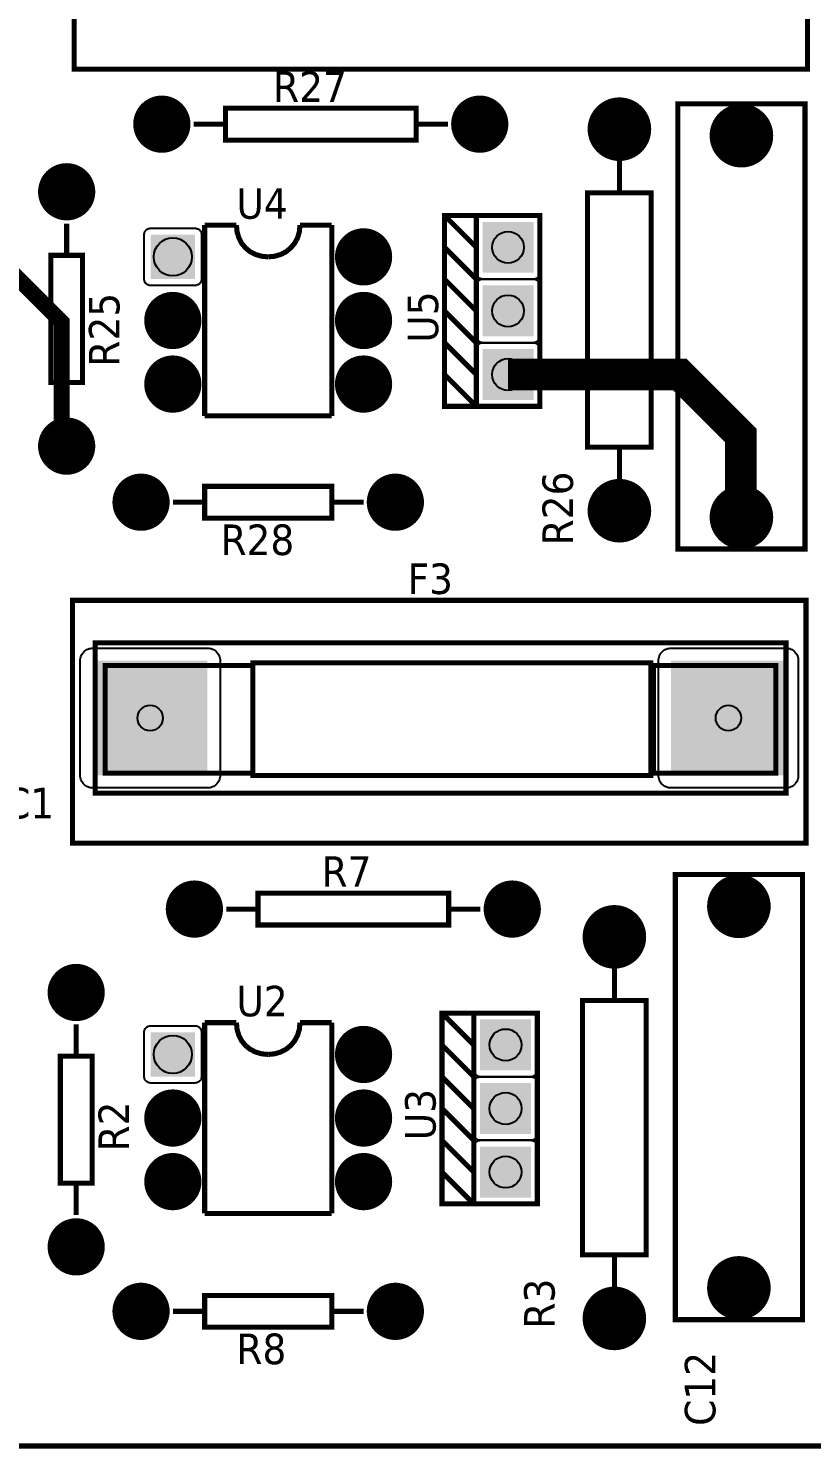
# Model space of a CAD drawing. Header units: millimetres. Extents: x 123.5 to 144.3, y 105.4 to 121.6.
# Drawn here: x 130.439 to 132.656, y 107.894 to 111.914 of the extents above; entities that cross this region are included whole.
import ezdxf

# ---------------------------------------------------------------- set-up
doc = ezdxf.new("R2010")
doc.units = ezdxf.units.MM
doc.layers.add('DESC', color=250, linetype='Continuous')
doc.styles.get("Standard").update_dxf_attribs({"font": 'tahoma.ttf'})

# ---------------------------------------------------------------- blocks, each defined once
blk = doc.blocks.new('EPAD')
at = {"const_width": 0.5}
blk.add_lwpolyline([(-0.25, 0, 1), (0.25, 0, 1)], format="xyb", close=True, dxfattribs=at)
blk = doc.blocks.new('RPAD')
blk.add_trace([(-0.5, -0.5), (-0.5, 0.5), (0.5, -0.5), (0.5, 0.5)])
blk = doc.blocks.new('Electronica')
for points, const_width in [([(127.3911, 110.3732), (132.7303, 110.3732), (132.7303, 114.4905), (127.3911, 114.4905), (127.3911, 110.3732)], 0.008), ([(127.3911, 110.3732), (132.7303, 110.3732), (132.7303, 114.4905), (127.3911, 114.4905), (127.3911, 110.3732)], 0.008), ([(127.3911, 110.3732), (132.7303, 110.3732), (132.7303, 114.4905), (127.3911, 114.4905), (127.3911, 110.3732)], 0.008), ([(131.1155, 112.5385), (132.269, 112.5385), (132.269, 112.9204), (131.1155, 112.9204), (131.1155, 112.5385)], 0.008), ([(131.1155, 112.5385), (132.269, 112.5385), (132.269, 112.9204), (131.1155, 112.9204), (131.1155, 112.5385)], 0.008), ([(131.1155, 112.5385), (132.269, 112.5385), (132.269, 112.9204), (131.1155, 112.9204), (131.1155, 112.5385)], 0.008), ([(131.3534, 112.4269), (131.6534, 112.4269), (131.6534, 112.4769), (131.3534, 112.4769), (131.3534, 112.4269)], 0.008), ([(131.3534, 112.4269), (131.6534, 112.4269), (131.6534, 112.4769), (131.3534, 112.4769), (131.3534, 112.4269)], 0.008), ([(131.3534, 112.4269), (131.6534, 112.4269), (131.6534, 112.4769), (131.3534, 112.4769), (131.3534, 112.4269)], 0.008), ([(132.065, 111.7838), (132.265, 111.7838), (132.265, 112.4838), (132.065, 112.4838), (132.065, 111.7838)], 0.008), ([(132.065, 111.7838), (132.265, 111.7838), (132.265, 112.4838), (132.065, 112.4838), (132.065, 111.7838)], 0.008), ([(132.065, 111.7838), (132.265, 111.7838), (132.265, 112.4838), (132.065, 112.4838), (132.065, 111.7838)], 0.008), ([(131.3034, 112.4519), (131.3534, 112.4519)], 0.008), ([(131.3034, 112.4519), (131.3534, 112.4519)], 0.008), ([(131.3034, 112.4519), (131.3534, 112.4519)], 0.008), ([(131.6534, 112.4519), (131.7034, 112.4519)], 0.008), ([(131.6534, 112.4519), (131.7034, 112.4519)], 0.008), ([(131.6534, 112.4519), (131.7034, 112.4519)], 0.008), ([(131.9731, 112.394), (131.9731, 112.344)], 0.008), ([(131.9731, 112.394), (131.9731, 112.344)], 0.008), ([(131.9731, 112.394), (131.9731, 112.344)], 0.008), ([(131.9231, 111.944), (132.0231, 111.944), (132.0231, 112.344), (131.9231, 112.344), (131.9231, 111.944)], 0.008), ([(131.9231, 111.944), (132.0231, 111.944), (132.0231, 112.344), (131.9231, 112.344), (131.9231, 111.944)], 0.008), ([(131.9231, 111.944), (132.0231, 111.944), (132.0231, 112.344), (131.9231, 112.344), (131.9231, 111.944)], 0.008), ([(130.797, 112.2917), (130.945, 112.2917), (131.0958, 112.1409), (131.0958, 111.9535), (131.1037, 111.9456)], 0.025), ([(131.1037, 112.2956), (131.1037, 112.2456)], 0.008), ([(131.1037, 112.2956), (131.1037, 112.2456)], 0.008), ([(131.1037, 112.2956), (131.1037, 112.2456)], 0.008), ([(131.3207, 112.2932), (131.3707, 112.2932)], 0.008), ([(131.3207, 112.2932), (131.3207, 111.9932)], 0.008), ([(131.3207, 112.2932), (131.3707, 112.2932)], 0.008), ([(131.3207, 112.2932), (131.3207, 111.9932)], 0.008), ([(131.3207, 112.2932), (131.3707, 112.2932)], 0.008), ([(131.3207, 112.2932), (131.3207, 111.9932)], 0.008), ([(131.4207, 112.2432), (131.4103, 112.2442), (131.4007, 112.247), (131.3922, 112.2514), (131.3849, 112.2574), (131.3789, 112.2647), (131.3745, 112.2732), (131.3717, 112.2828), (131.3707, 112.2932)], 0.008), ([(131.4207, 112.2432), (131.4103, 112.2442), (131.4007, 112.247), (131.3922, 112.2514), (131.3849, 112.2574), (131.3789, 112.2647), (131.3745, 112.2732), (131.3717, 112.2828), (131.3707, 112.2932)], 0.008), ([(131.4207, 112.2432), (131.4103, 112.2442), (131.4007, 112.247), (131.3922, 112.2514), (131.3849, 112.2574), (131.3789, 112.2647), (131.3745, 112.2732), (131.3717, 112.2828), (131.3707, 112.2932)], 0.008), ([(131.4207, 112.2432), (131.4309, 112.2442), (131.4404, 112.247), (131.4489, 112.2514), (131.4562, 112.2574), (131.4623, 112.2647), (131.4669, 112.2732), (131.4697, 112.2828), (131.4707, 112.2932)], 0.008), ([(131.4207, 112.2432), (131.4309, 112.2442), (131.4404, 112.247), (131.4489, 112.2514), (131.4562, 112.2574), (131.4623, 112.2647), (131.4669, 112.2732), (131.4697, 112.2828), (131.4707, 112.2932)], 0.008), ([(131.4207, 112.2432), (131.4309, 112.2442), (131.4404, 112.247), (131.4489, 112.2514), (131.4562, 112.2574), (131.4623, 112.2647), (131.4669, 112.2732), (131.4697, 112.2828), (131.4707, 112.2932)], 0.008), ([(131.4707, 112.2932), (131.5207, 112.2932)], 0.008), ([(131.4707, 112.2932), (131.5207, 112.2932)], 0.008), ([(131.4707, 112.2932), (131.5207, 112.2932)], 0.008), ([(131.5207, 112.2932), (131.5207, 111.9932)], 0.008), ([(131.5207, 112.2932), (131.5207, 111.9932)], 0.008), ([(131.5207, 112.2932), (131.5207, 111.9932)], 0.008), ([(131.748, 112.0082), (131.848, 112.0082), (131.848, 112.3082), (131.748, 112.3082), (131.748, 112.0082), (131.698, 112.0082), (131.698, 112.3082), (131.748, 112.3082)], 0.008), ([(131.748, 112.2582), (131.698, 112.3082)], 0.008), ([(131.748, 112.0082), (131.848, 112.0082), (131.848, 112.3082), (131.748, 112.3082), (131.748, 112.0082), (131.698, 112.0082), (131.698, 112.3082), (131.748, 112.3082)], 0.008), ([(131.748, 112.2582), (131.698, 112.3082)], 0.008), ([(131.748, 112.0082), (131.848, 112.0082), (131.848, 112.3082), (131.748, 112.3082), (131.748, 112.0082), (131.698, 112.0082), (131.698, 112.3082), (131.748, 112.3082)], 0.008), ([(131.748, 112.2582), (131.698, 112.3082)], 0.008), ([(131.0787, 112.0456), (131.1287, 112.0456), (131.1287, 112.2456), (131.0787, 112.2456), (131.0787, 112.0456)], 0.008), ([(131.0787, 112.0456), (131.1287, 112.0456), (131.1287, 112.2456), (131.0787, 112.2456), (131.0787, 112.0456)], 0.008), ([(131.0787, 112.0456), (131.1287, 112.0456), (131.1287, 112.2456), (131.0787, 112.2456), (131.0787, 112.0456)], 0.008), ([(131.748, 112.2082), (131.698, 112.2582)], 0.008), ([(131.748, 112.2082), (131.698, 112.2582)], 0.008), ([(131.748, 112.2082), (131.698, 112.2582)], 0.008), ([(131.748, 112.1582), (131.698, 112.2082)], 0.008), ([(131.748, 112.1582), (131.698, 112.2082)], 0.008), ([(131.748, 112.1582), (131.698, 112.2082)], 0.008), ([(131.748, 112.1082), (131.698, 112.1582)], 0.008), ([(131.748, 112.1082), (131.698, 112.1582)], 0.008), ([(131.748, 112.1082), (131.698, 112.1582)], 0.008), ([(131.748, 112.0582), (131.698, 112.1082)], 0.008), ([(131.748, 112.0582), (131.698, 112.1082)], 0.008), ([(131.748, 112.0582), (131.698, 112.1082)], 0.008), ([(131.798, 112.0582), (132.0681, 112.0582), (132.1641, 111.9622), (132.1641, 111.8346), (132.165, 111.8338)], 0.05), ([(131.1037, 112.0456), (131.1037, 111.9956)], 0.008), ([(131.1037, 112.0456), (131.1037, 111.9956)], 0.008), ([(131.1037, 112.0456), (131.1037, 111.9956)], 0.008), ([(131.748, 112.0082), (131.698, 112.0582)], 0.008), ([(131.748, 112.0082), (131.698, 112.0582)], 0.008), ([(131.748, 112.0082), (131.698, 112.0582)], 0.008), ([(131.3207, 111.9932), (131.5207, 111.9932)], 0.008), ([(131.3207, 111.9932), (131.5207, 111.9932)], 0.008), ([(131.3207, 111.9932), (131.5207, 111.9932)], 0.008), ([(131.9731, 111.944), (131.9731, 111.894)], 0.008), ([(131.9731, 111.944), (131.9731, 111.894)], 0.008), ([(131.9731, 111.944), (131.9731, 111.894)], 0.008), ([(131.3207, 111.8324), (131.5207, 111.8324), (131.5207, 111.8824), (131.3207, 111.8824), (131.3207, 111.8324)], 0.008), ([(131.3207, 111.8324), (131.5207, 111.8324), (131.5207, 111.8824), (131.3207, 111.8824), (131.3207, 111.8324)], 0.008), ([(131.3207, 111.8324), (131.5207, 111.8324), (131.5207, 111.8824), (131.3207, 111.8824), (131.3207, 111.8324)], 0.008), ([(131.3207, 111.8574), (131.2707, 111.8574)], 0.008), ([(131.3207, 111.8574), (131.2707, 111.8574)], 0.008), ([(131.3207, 111.8574), (131.2707, 111.8574)], 0.008), ([(131.5707, 111.8574), (131.5207, 111.8574)], 0.008), ([(131.5707, 111.8574), (131.5207, 111.8574)], 0.008), ([(131.5707, 111.8574), (131.5207, 111.8574)], 0.008), ([(131.113, 111.3212), (132.2666, 111.3212), (132.2666, 111.7031), (131.113, 111.7031), (131.113, 111.3212)], 0.008), ([(131.113, 111.3212), (132.2666, 111.3212), (132.2666, 111.7031), (131.113, 111.7031), (131.113, 111.3212)], 0.008), ([(131.113, 111.3212), (132.2666, 111.3212), (132.2666, 111.7031), (131.113, 111.7031), (131.113, 111.3212)], 0.008), ([(131.1485, 111.3999), (132.2351, 111.3999), (132.2351, 111.6361), (131.1485, 111.6361), (131.1485, 111.3999)], 0.008), ([(131.1485, 111.3999), (132.2351, 111.3999), (132.2351, 111.6361), (131.1485, 111.6361), (131.1485, 111.3999)], 0.008), ([(131.1485, 111.3999), (132.2351, 111.3999), (132.2351, 111.6361), (131.1485, 111.6361), (131.1485, 111.3999)], 0.008), ([(131.1642, 111.4314), (131.3965, 111.4314), (131.3965, 111.6007), (131.1642, 111.6007), (131.1642, 111.4314)], 0.008), ([(131.1642, 111.4314), (131.3965, 111.4314), (131.3965, 111.6007), (131.1642, 111.6007), (131.1642, 111.4314)], 0.008), ([(131.1642, 111.4314), (131.3965, 111.4314), (131.3965, 111.6007), (131.1642, 111.6007), (131.1642, 111.4314)], 0.008), ([(131.3965, 111.4275), (132.0225, 111.4275), (132.0225, 111.6047), (131.3965, 111.6047), (131.3965, 111.4275)], 0.008), ([(131.3965, 111.4275), (132.0225, 111.4275), (132.0225, 111.6047), (131.3965, 111.6047), (131.3965, 111.4275)], 0.008), ([(131.3965, 111.4275), (132.0225, 111.4275), (132.0225, 111.6047), (131.3965, 111.6047), (131.3965, 111.4275)], 0.008), ([(132.0264, 111.4314), (132.2193, 111.4314), (132.2193, 111.6007), (132.0264, 111.6007), (132.0264, 111.4314)], 0.008), ([(132.0264, 111.4314), (132.2193, 111.4314), (132.2193, 111.6007), (132.0264, 111.6007), (132.0264, 111.4314)], 0.008), ([(132.0264, 111.4314), (132.2193, 111.4314), (132.2193, 111.6007), (132.0264, 111.6007), (132.0264, 111.4314)], 0.008), ([(132.061, 110.5719), (132.261, 110.5719), (132.261, 111.2719), (132.061, 111.2719), (132.061, 110.5719)], 0.008), ([(132.061, 110.5719), (132.261, 110.5719), (132.261, 111.2719), (132.061, 111.2719), (132.061, 110.5719)], 0.008), ([(132.061, 110.5719), (132.261, 110.5719), (132.261, 111.2719), (132.061, 111.2719), (132.061, 110.5719)], 0.008), ([(131.4046, 111.1926), (131.7046, 111.1926), (131.7046, 111.2426), (131.4046, 111.2426), (131.4046, 111.1926)], 0.008), ([(131.4046, 111.1926), (131.7046, 111.1926), (131.7046, 111.2426), (131.4046, 111.2426), (131.4046, 111.1926)], 0.008), ([(131.4046, 111.1926), (131.7046, 111.1926), (131.7046, 111.2426), (131.4046, 111.2426), (131.4046, 111.1926)], 0.008), ([(131.3546, 111.2176), (131.4046, 111.2176)], 0.008), ([(131.3546, 111.2176), (131.4046, 111.2176)], 0.008), ([(131.3546, 111.2176), (131.4046, 111.2176)], 0.008), ([(131.7046, 111.2176), (131.7546, 111.2176)], 0.008), ([(131.7046, 111.2176), (131.7546, 111.2176)], 0.008), ([(131.7046, 111.2176), (131.7546, 111.2176)], 0.008), ([(131.9652, 111.1239), (131.9652, 111.0739)], 0.008), ([(131.9652, 111.1239), (131.9652, 111.0739)], 0.008), ([(131.9652, 111.1239), (131.9652, 111.0739)], 0.008), ([(131.9152, 110.6739), (132.0152, 110.6739), (132.0152, 111.0739), (131.9152, 111.0739), (131.9152, 110.6739)], 0.008), ([(131.9152, 110.6739), (132.0152, 110.6739), (132.0152, 111.0739), (131.9152, 111.0739), (131.9152, 110.6739)], 0.008), ([(131.9152, 110.6739), (132.0152, 110.6739), (132.0152, 111.0739), (131.9152, 111.0739), (131.9152, 110.6739)], 0.008), ([(131.3207, 111.039), (131.3707, 111.039)], 0.008), ([(131.3207, 111.039), (131.3207, 110.739)], 0.008), ([(131.3207, 111.039), (131.3707, 111.039)], 0.008), ([(131.3207, 111.039), (131.3207, 110.739)], 0.008), ([(131.3207, 111.039), (131.3707, 111.039)], 0.008), ([(131.3207, 111.039), (131.3207, 110.739)], 0.008), ([(131.4207, 110.989), (131.4103, 110.99), (131.4007, 110.9928), (131.3922, 110.9972), (131.3849, 111.0032), (131.3789, 111.0105), (131.3745, 111.019), (131.3717, 111.0286), (131.3707, 111.039)], 0.008), ([(131.4207, 110.989), (131.4103, 110.99), (131.4007, 110.9928), (131.3922, 110.9972), (131.3849, 111.0032), (131.3789, 111.0105), (131.3745, 111.019), (131.3717, 111.0286), (131.3707, 111.039)], 0.008), ([(131.4207, 110.989), (131.4103, 110.99), (131.4007, 110.9928), (131.3922, 110.9972), (131.3849, 111.0032), (131.3789, 111.0105), (131.3745, 111.019), (131.3717, 111.0286), (131.3707, 111.039)], 0.008), ([(131.4207, 110.989), (131.4309, 110.99), (131.4404, 110.9928), (131.4489, 110.9972), (131.4562, 111.0032), (131.4623, 111.0105), (131.4669, 111.019), (131.4697, 111.0286), (131.4707, 111.039)], 0.008), ([(131.4207, 110.989), (131.4309, 110.99), (131.4404, 110.9928), (131.4489, 110.9972), (131.4562, 111.0032), (131.4623, 111.0105), (131.4669, 111.019), (131.4697, 111.0286), (131.4707, 111.039)], 0.008), ([(131.4207, 110.989), (131.4309, 110.99), (131.4404, 110.9928), (131.4489, 110.9972), (131.4562, 111.0032), (131.4623, 111.0105), (131.4669, 111.019), (131.4697, 111.0286), (131.4707, 111.039)], 0.008), ([(131.4707, 111.039), (131.5207, 111.039)], 0.008), ([(131.4707, 111.039), (131.5207, 111.039)], 0.008), ([(131.4707, 111.039), (131.5207, 111.039)], 0.008), ([(131.5207, 111.039), (131.5207, 110.739)], 0.008), ([(131.5207, 111.039), (131.5207, 110.739)], 0.008), ([(131.5207, 111.039), (131.5207, 110.739)], 0.008), ([(131.744, 110.754), (131.844, 110.754), (131.844, 111.054), (131.744, 111.054), (131.744, 110.754), (131.694, 110.754), (131.694, 111.054), (131.744, 111.054)], 0.008), ([(131.744, 111.004), (131.694, 111.054)], 0.008), ([(131.744, 110.754), (131.844, 110.754), (131.844, 111.054), (131.744, 111.054), (131.744, 110.754), (131.694, 110.754), (131.694, 111.054), (131.744, 111.054)], 0.008), ([(131.744, 111.004), (131.694, 111.054)], 0.008), ([(131.744, 110.754), (131.844, 110.754), (131.844, 111.054), (131.744, 111.054), (131.744, 110.754), (131.694, 110.754), (131.694, 111.054), (131.744, 111.054)], 0.008), ([(131.744, 111.004), (131.694, 111.054)], 0.008), ([(131.1187, 111.0364), (131.1187, 110.9864)], 0.008), ([(131.1187, 111.0364), (131.1187, 110.9864)], 0.008), ([(131.1187, 111.0364), (131.1187, 110.9864)], 0.008), ([(131.744, 110.954), (131.694, 111.004)], 0.008), ([(131.744, 110.954), (131.694, 111.004)], 0.008), ([(131.744, 110.954), (131.694, 111.004)], 0.008), ([(131.0937, 110.7864), (131.1437, 110.7864), (131.1437, 110.9864), (131.0937, 110.9864), (131.0937, 110.7864)], 0.008), ([(131.0937, 110.7864), (131.1437, 110.7864), (131.1437, 110.9864), (131.0937, 110.9864), (131.0937, 110.7864)], 0.008), ([(131.0937, 110.7864), (131.1437, 110.7864), (131.1437, 110.9864), (131.0937, 110.9864), (131.0937, 110.7864)], 0.008), ([(131.744, 110.904), (131.694, 110.954)], 0.008), ([(131.744, 110.904), (131.694, 110.954)], 0.008), ([(131.744, 110.904), (131.694, 110.954)], 0.008), ([(131.744, 110.854), (131.694, 110.904)], 0.008), ([(131.744, 110.854), (131.694, 110.904)], 0.008), ([(131.744, 110.854), (131.694, 110.904)], 0.008), ([(131.744, 110.804), (131.694, 110.854)], 0.008), ([(131.744, 110.804), (131.694, 110.854)], 0.008), ([(131.744, 110.804), (131.694, 110.854)], 0.008), ([(131.744, 110.754), (131.694, 110.804)], 0.008), ([(131.744, 110.754), (131.694, 110.804)], 0.008), ([(131.744, 110.754), (131.694, 110.804)], 0.008), ([(131.1187, 110.7864), (131.1187, 110.7364)], 0.008), ([(131.1187, 110.7864), (131.1187, 110.7364)], 0.008), ([(131.1187, 110.7864), (131.1187, 110.7364)], 0.008), ([(131.3207, 110.739), (131.5207, 110.739)], 0.008), ([(131.3207, 110.739), (131.5207, 110.739)], 0.008), ([(131.3207, 110.739), (131.5207, 110.739)], 0.008), ([(131.9652, 110.6739), (131.9652, 110.6239)], 0.008), ([(131.9652, 110.6739), (131.9652, 110.6239)], 0.008), ([(131.9652, 110.6739), (131.9652, 110.6239)], 0.008), ([(131.3207, 110.56), (131.5207, 110.56), (131.5207, 110.61), (131.3207, 110.61), (131.3207, 110.56)], 0.008), ([(131.3207, 110.56), (131.5207, 110.56), (131.5207, 110.61), (131.3207, 110.61), (131.3207, 110.56)], 0.008), ([(131.3207, 110.56), (131.5207, 110.56), (131.5207, 110.61), (131.3207, 110.61), (131.3207, 110.56)], 0.008), ([(131.3207, 110.585), (131.2707, 110.585)], 0.008), ([(131.3207, 110.585), (131.2707, 110.585)], 0.008), ([(131.3207, 110.585), (131.2707, 110.585)], 0.008), ([(131.5707, 110.585), (131.5207, 110.585)], 0.008), ([(131.5707, 110.585), (131.5207, 110.585)], 0.008), ([(131.5707, 110.585), (131.5207, 110.585)], 0.008)]:
    blk.add_lwpolyline(points, dxfattribs=dict(const_width=const_width))
for points in [[(131.748, 112.2182), (131.748, 112.2982), (131.748, 112.2992), (131.7482, 112.3002), (131.7484, 112.3012), (131.7487, 112.3021), (131.7492, 112.303), (131.7497, 112.3038), (131.7502, 112.3046), (131.7509, 112.3053), (131.7516, 112.306), (131.7523, 112.3065), (131.7532, 112.307), (131.754, 112.3074), (131.755, 112.3078), (131.7559, 112.308), (131.7569, 112.3082), (131.758, 112.3082), (131.838, 112.3082), (131.839, 112.3082), (131.84, 112.308), (131.841, 112.3078), (131.8419, 112.3074), (131.8428, 112.307), (131.8436, 112.3065), (131.8444, 112.306), (131.8451, 112.3053), (131.8457, 112.3046), (131.8463, 112.3038), (131.8468, 112.303), (131.8472, 112.3021), (131.8475, 112.3012), (131.8478, 112.3002), (131.8479, 112.2992), (131.848, 112.2982), (131.848, 112.2182), (131.8479, 112.2172), (131.8478, 112.2162), (131.8475, 112.2152), (131.8472, 112.2143), (131.8468, 112.2134), (131.8463, 112.2126), (131.8457, 112.2118), (131.8451, 112.2111), (131.8444, 112.2105), (131.8436, 112.2099), (131.8428, 112.2094), (131.8419, 112.209), (131.841, 112.2086), (131.84, 112.2084), (131.839, 112.2083), (131.838, 112.2082), (131.758, 112.2082), (131.7569, 112.2083), (131.7559, 112.2084), (131.755, 112.2086), (131.754, 112.209), (131.7532, 112.2094), (131.7523, 112.2099), (131.7516, 112.2105), (131.7509, 112.2111), (131.7502, 112.2118), (131.7497, 112.2126), (131.7492, 112.2134), (131.7487, 112.2143), (131.7484, 112.2152), (131.7482, 112.2162), (131.748, 112.2172), (131.748, 112.2182)], [(131.3157, 112.2782), (131.3157, 112.2082), (131.3157, 112.2072), (131.3155, 112.2062), (131.3153, 112.2052), (131.315, 112.2043), (131.3145, 112.2034), (131.314, 112.2026), (131.3135, 112.2018), (131.3128, 112.2011), (131.3121, 112.2005), (131.3114, 112.1999), (131.3105, 112.1994), (131.3097, 112.199), (131.3087, 112.1987), (131.3078, 112.1984), (131.3068, 112.1983), (131.3057, 112.1982), (131.2357, 112.1982), (131.2347, 112.1983), (131.2337, 112.1984), (131.2327, 112.1987), (131.2318, 112.199), (131.2309, 112.1994), (131.2301, 112.1999), (131.2293, 112.2005), (131.2286, 112.2011), (131.228, 112.2018), (131.2274, 112.2026), (131.2269, 112.2034), (131.2265, 112.2043), (131.2262, 112.2052), (131.2259, 112.2062), (131.2258, 112.2072), (131.2257, 112.2082), (131.2257, 112.2782), (131.2258, 112.2793), (131.2259, 112.2803), (131.2262, 112.2813), (131.2265, 112.2822), (131.2269, 112.2831), (131.2274, 112.2839), (131.228, 112.2846), (131.2286, 112.2854), (131.2293, 112.286), (131.2301, 112.2866), (131.2309, 112.2871), (131.2318, 112.2875), (131.2327, 112.2878), (131.2337, 112.288), (131.2347, 112.2882), (131.2357, 112.2882), (131.3057, 112.2882), (131.3068, 112.2882), (131.3078, 112.288), (131.3087, 112.2878), (131.3097, 112.2875), (131.3105, 112.2871), (131.3114, 112.2866), (131.3121, 112.286), (131.3128, 112.2854), (131.3135, 112.2846), (131.314, 112.2839), (131.3145, 112.2831), (131.315, 112.2822), (131.3153, 112.2813), (131.3155, 112.2803), (131.3157, 112.2793), (131.3157, 112.2782)], [(131.748, 112.1182), (131.748, 112.1982), (131.748, 112.1992), (131.7482, 112.2002), (131.7484, 112.2012), (131.7487, 112.2021), (131.7492, 112.203), (131.7497, 112.2038), (131.7502, 112.2046), (131.7509, 112.2053), (131.7516, 112.206), (131.7523, 112.2065), (131.7532, 112.207), (131.754, 112.2074), (131.755, 112.2078), (131.7559, 112.208), (131.7569, 112.2082), (131.758, 112.2082), (131.838, 112.2082), (131.839, 112.2082), (131.84, 112.208), (131.841, 112.2078), (131.8419, 112.2074), (131.8428, 112.207), (131.8436, 112.2065), (131.8444, 112.206), (131.8451, 112.2053), (131.8457, 112.2046), (131.8463, 112.2038), (131.8468, 112.203), (131.8472, 112.2021), (131.8475, 112.2012), (131.8478, 112.2002), (131.8479, 112.1992), (131.848, 112.1982), (131.848, 112.1182), (131.8479, 112.1172), (131.8478, 112.1162), (131.8475, 112.1152), (131.8472, 112.1143), (131.8468, 112.1134), (131.8463, 112.1126), (131.8457, 112.1118), (131.8451, 112.1111), (131.8444, 112.1105), (131.8436, 112.1099), (131.8428, 112.1094), (131.8419, 112.109), (131.841, 112.1086), (131.84, 112.1084), (131.839, 112.1083), (131.838, 112.1082), (131.758, 112.1082), (131.7569, 112.1083), (131.7559, 112.1084), (131.755, 112.1086), (131.754, 112.109), (131.7532, 112.1094), (131.7523, 112.1099), (131.7516, 112.1105), (131.7509, 112.1111), (131.7502, 112.1118), (131.7497, 112.1126), (131.7492, 112.1134), (131.7487, 112.1143), (131.7484, 112.1152), (131.7482, 112.1162), (131.748, 112.1172), (131.748, 112.1182)], [(131.748, 112.0182), (131.748, 112.0982), (131.748, 112.0992), (131.7482, 112.1002), (131.7484, 112.1012), (131.7487, 112.1021), (131.7492, 112.103), (131.7497, 112.1038), (131.7502, 112.1046), (131.7509, 112.1053), (131.7516, 112.106), (131.7523, 112.1065), (131.7532, 112.107), (131.754, 112.1074), (131.755, 112.1078), (131.7559, 112.108), (131.7569, 112.1082), (131.758, 112.1082), (131.838, 112.1082), (131.839, 112.1082), (131.84, 112.108), (131.841, 112.1078), (131.8419, 112.1074), (131.8428, 112.107), (131.8436, 112.1065), (131.8444, 112.106), (131.8451, 112.1053), (131.8457, 112.1046), (131.8463, 112.1038), (131.8468, 112.103), (131.8472, 112.1021), (131.8475, 112.1012), (131.8478, 112.1002), (131.8479, 112.0992), (131.848, 112.0982), (131.848, 112.0182), (131.8479, 112.0172), (131.8478, 112.0162), (131.8475, 112.0152), (131.8472, 112.0143), (131.8468, 112.0134), (131.8463, 112.0126), (131.8457, 112.0118), (131.8451, 112.0111), (131.8444, 112.0105), (131.8436, 112.0099), (131.8428, 112.0094), (131.8419, 112.009), (131.841, 112.0086), (131.84, 112.0084), (131.839, 112.0083), (131.838, 112.0082), (131.758, 112.0082), (131.7569, 112.0083), (131.7559, 112.0084), (131.755, 112.0086), (131.754, 112.009), (131.7532, 112.0094), (131.7523, 112.0099), (131.7516, 112.0105), (131.7509, 112.0111), (131.7502, 112.0118), (131.7497, 112.0126), (131.7492, 112.0134), (131.7487, 112.0143), (131.7484, 112.0152), (131.7482, 112.0162), (131.748, 112.0172), (131.748, 112.0182)], [(131.1451, 111.628), (131.3251, 111.628), (131.3272, 111.6279), (131.3292, 111.6276), (131.3311, 111.6272), (131.333, 111.6265), (131.3347, 111.6257), (131.3364, 111.6247), (131.3379, 111.6235), (131.3393, 111.6223), (131.3406, 111.6208), (131.3417, 111.6193), (131.3427, 111.6177), (131.3435, 111.6159), (131.3442, 111.6141), (131.3447, 111.6121), (131.345, 111.6101), (131.3451, 111.608), (131.3451, 111.428), (131.345, 111.426), (131.3447, 111.4239), (131.3442, 111.422), (131.3435, 111.4202), (131.3427, 111.4184), (131.3417, 111.4168), (131.3406, 111.4152), (131.3393, 111.4138), (131.3379, 111.4125), (131.3364, 111.4114), (131.3347, 111.4104), (131.333, 111.4096), (131.3311, 111.4089), (131.3292, 111.4084), (131.3272, 111.4081), (131.3251, 111.408), (131.1451, 111.408), (131.143, 111.4081), (131.141, 111.4084), (131.1391, 111.4089), (131.1372, 111.4096), (131.1355, 111.4104), (131.1338, 111.4114), (131.1323, 111.4125), (131.1309, 111.4138), (131.1296, 111.4152), (131.1285, 111.4168), (131.1275, 111.4184), (131.1266, 111.4202), (131.126, 111.422), (131.1255, 111.4239), (131.1252, 111.426), (131.1251, 111.428), (131.1251, 111.608), (131.1252, 111.6101), (131.1255, 111.6121), (131.126, 111.6141), (131.1266, 111.6159), (131.1275, 111.6177), (131.1285, 111.6193), (131.1296, 111.6208), (131.1309, 111.6223), (131.1323, 111.6235), (131.1338, 111.6247), (131.1355, 111.6257), (131.1372, 111.6265), (131.1391, 111.6272), (131.141, 111.6276), (131.143, 111.6279), (131.1451, 111.628)], [(132.0545, 111.628), (132.2345, 111.628), (132.2366, 111.6279), (132.2386, 111.6276), (132.2406, 111.6272), (132.2424, 111.6265), (132.2442, 111.6257), (132.2458, 111.6247), (132.2473, 111.6235), (132.2488, 111.6223), (132.25, 111.6208), (132.2512, 111.6193), (132.2522, 111.6177), (132.253, 111.6159), (132.2537, 111.6141), (132.2541, 111.6121), (132.2544, 111.6101), (132.2545, 111.608), (132.2545, 111.428), (132.2544, 111.426), (132.2541, 111.4239), (132.2537, 111.422), (132.253, 111.4202), (132.2522, 111.4184), (132.2512, 111.4168), (132.25, 111.4152), (132.2488, 111.4138), (132.2473, 111.4125), (132.2458, 111.4114), (132.2442, 111.4104), (132.2424, 111.4096), (132.2406, 111.4089), (132.2386, 111.4084), (132.2366, 111.4081), (132.2345, 111.408), (132.0545, 111.408), (132.0525, 111.4081), (132.0505, 111.4084), (132.0485, 111.4089), (132.0467, 111.4096), (132.0449, 111.4104), (132.0433, 111.4114), (132.0417, 111.4125), (132.0403, 111.4138), (132.039, 111.4152), (132.0379, 111.4168), (132.0369, 111.4184), (132.0361, 111.4202), (132.0354, 111.422), (132.0349, 111.4239), (132.0346, 111.426), (132.0345, 111.428), (132.0345, 111.608), (132.0346, 111.6101), (132.0349, 111.6121), (132.0354, 111.6141), (132.0361, 111.6159), (132.0369, 111.6177), (132.0379, 111.6193), (132.039, 111.6208), (132.0403, 111.6223), (132.0417, 111.6235), (132.0433, 111.6247), (132.0449, 111.6257), (132.0467, 111.6265), (132.0485, 111.6272), (132.0505, 111.6276), (132.0525, 111.6279), (132.0545, 111.628)], [(131.744, 110.964), (131.744, 111.044), (131.7441, 111.045), (131.7442, 111.046), (131.7445, 111.047), (131.7448, 111.0479), (131.7452, 111.0488), (131.7457, 111.0496), (131.7463, 111.0504), (131.7469, 111.0511), (131.7476, 111.0517), (131.7484, 111.0523), (131.7492, 111.0528), (131.7501, 111.0532), (131.751, 111.0535), (131.752, 111.0538), (131.753, 111.0539), (131.754, 111.054), (131.834, 111.054), (131.8351, 111.0539), (131.8361, 111.0538), (131.837, 111.0535), (131.838, 111.0532), (131.8388, 111.0528), (131.8397, 111.0523), (131.8404, 111.0517), (131.8411, 111.0511), (131.8418, 111.0504), (131.8424, 111.0496), (131.8428, 111.0488), (131.8433, 111.0479), (131.8436, 111.047), (131.8438, 111.046), (131.844, 111.045), (131.844, 111.044), (131.844, 110.964), (131.844, 110.9629), (131.8438, 110.9619), (131.8436, 110.961), (131.8433, 110.96), (131.8428, 110.9592), (131.8424, 110.9583), (131.8418, 110.9576), (131.8411, 110.9569), (131.8404, 110.9562), (131.8397, 110.9557), (131.8388, 110.9552), (131.838, 110.9547), (131.837, 110.9544), (131.8361, 110.9542), (131.8351, 110.954), (131.834, 110.954), (131.754, 110.954), (131.753, 110.954), (131.752, 110.9542), (131.751, 110.9544), (131.7501, 110.9547), (131.7492, 110.9552), (131.7484, 110.9557), (131.7476, 110.9562), (131.7469, 110.9569), (131.7463, 110.9576), (131.7457, 110.9583), (131.7452, 110.9592), (131.7448, 110.96), (131.7445, 110.961), (131.7442, 110.9619), (131.7441, 110.9629), (131.744, 110.964)], [(131.3157, 111.024), (131.3157, 110.954), (131.3157, 110.953), (131.3155, 110.952), (131.3153, 110.951), (131.315, 110.9501), (131.3145, 110.9492), (131.314, 110.9484), (131.3135, 110.9476), (131.3128, 110.9469), (131.3121, 110.9463), (131.3114, 110.9457), (131.3105, 110.9452), (131.3097, 110.9448), (131.3087, 110.9445), (131.3078, 110.9442), (131.3068, 110.9441), (131.3057, 110.944), (131.2357, 110.944), (131.2347, 110.9441), (131.2337, 110.9442), (131.2327, 110.9445), (131.2318, 110.9448), (131.2309, 110.9452), (131.2301, 110.9457), (131.2293, 110.9463), (131.2286, 110.9469), (131.228, 110.9476), (131.2274, 110.9484), (131.2269, 110.9492), (131.2265, 110.9501), (131.2262, 110.951), (131.2259, 110.952), (131.2258, 110.953), (131.2257, 110.954), (131.2257, 111.024), (131.2258, 111.0251), (131.2259, 111.0261), (131.2262, 111.027), (131.2265, 111.028), (131.2269, 111.0289), (131.2274, 111.0297), (131.228, 111.0304), (131.2286, 111.0311), (131.2293, 111.0318), (131.2301, 111.0324), (131.2309, 111.0329), (131.2318, 111.0333), (131.2327, 111.0336), (131.2337, 111.0338), (131.2347, 111.034), (131.2357, 111.034), (131.3057, 111.034), (131.3068, 111.034), (131.3078, 111.0338), (131.3087, 111.0336), (131.3097, 111.0333), (131.3105, 111.0329), (131.3114, 111.0324), (131.3121, 111.0318), (131.3128, 111.0311), (131.3135, 111.0304), (131.314, 111.0297), (131.3145, 111.0289), (131.315, 111.028), (131.3153, 111.027), (131.3155, 111.0261), (131.3157, 111.0251), (131.3157, 111.024)], [(131.744, 110.864), (131.744, 110.944), (131.7441, 110.945), (131.7442, 110.946), (131.7445, 110.947), (131.7448, 110.9479), (131.7452, 110.9488), (131.7457, 110.9496), (131.7463, 110.9504), (131.7469, 110.9511), (131.7476, 110.9517), (131.7484, 110.9523), (131.7492, 110.9528), (131.7501, 110.9532), (131.751, 110.9535), (131.752, 110.9538), (131.753, 110.9539), (131.754, 110.954), (131.834, 110.954), (131.8351, 110.9539), (131.8361, 110.9538), (131.837, 110.9535), (131.838, 110.9532), (131.8388, 110.9528), (131.8397, 110.9523), (131.8404, 110.9517), (131.8411, 110.9511), (131.8418, 110.9504), (131.8424, 110.9496), (131.8428, 110.9488), (131.8433, 110.9479), (131.8436, 110.947), (131.8438, 110.946), (131.844, 110.945), (131.844, 110.944), (131.844, 110.864), (131.844, 110.8629), (131.8438, 110.8619), (131.8436, 110.861), (131.8433, 110.86), (131.8428, 110.8592), (131.8424, 110.8583), (131.8418, 110.8576), (131.8411, 110.8569), (131.8404, 110.8562), (131.8397, 110.8557), (131.8388, 110.8552), (131.838, 110.8547), (131.837, 110.8544), (131.8361, 110.8542), (131.8351, 110.854), (131.834, 110.854), (131.754, 110.854), (131.753, 110.854), (131.752, 110.8542), (131.751, 110.8544), (131.7501, 110.8547), (131.7492, 110.8552), (131.7484, 110.8557), (131.7476, 110.8562), (131.7469, 110.8569), (131.7463, 110.8576), (131.7457, 110.8583), (131.7452, 110.8592), (131.7448, 110.86), (131.7445, 110.861), (131.7442, 110.8619), (131.7441, 110.8629), (131.744, 110.864)], [(131.744, 110.764), (131.744, 110.844), (131.7441, 110.845), (131.7442, 110.846), (131.7445, 110.847), (131.7448, 110.8479), (131.7452, 110.8488), (131.7457, 110.8496), (131.7463, 110.8504), (131.7469, 110.8511), (131.7476, 110.8517), (131.7484, 110.8523), (131.7492, 110.8528), (131.7501, 110.8532), (131.751, 110.8535), (131.752, 110.8538), (131.753, 110.8539), (131.754, 110.854), (131.834, 110.854), (131.8351, 110.8539), (131.8361, 110.8538), (131.837, 110.8535), (131.838, 110.8532), (131.8388, 110.8528), (131.8397, 110.8523), (131.8404, 110.8517), (131.8411, 110.8511), (131.8418, 110.8504), (131.8424, 110.8496), (131.8428, 110.8488), (131.8433, 110.8479), (131.8436, 110.847), (131.8438, 110.846), (131.844, 110.845), (131.844, 110.844), (131.844, 110.764), (131.844, 110.7629), (131.8438, 110.7619), (131.8436, 110.761), (131.8433, 110.76), (131.8428, 110.7592), (131.8424, 110.7583), (131.8418, 110.7576), (131.8411, 110.7569), (131.8404, 110.7562), (131.8397, 110.7557), (131.8388, 110.7552), (131.838, 110.7547), (131.837, 110.7544), (131.8361, 110.7542), (131.8351, 110.754), (131.834, 110.754), (131.754, 110.754), (131.753, 110.754), (131.752, 110.7542), (131.751, 110.7544), (131.7501, 110.7547), (131.7492, 110.7552), (131.7484, 110.7557), (131.7476, 110.7562), (131.7469, 110.7569), (131.7463, 110.7576), (131.7457, 110.7583), (131.7452, 110.7592), (131.7448, 110.76), (131.7445, 110.761), (131.7442, 110.7619), (131.7441, 110.7629), (131.744, 110.764)]]:
    blk.add_lwpolyline(points, close=True)
for centre, radius in [((131.2534, 112.4519), 0.025), ((131.7534, 112.4519), 0.025), ((131.9731, 112.444), 0.025), ((132.165, 112.4338), 0.025), ((131.1037, 112.3456), 0.025), ((131.2707, 112.2432), 0.03), ((131.5707, 112.2432), 0.03), ((131.798, 112.2582), 0.025), ((131.798, 112.1582), 0.025), ((131.2707, 112.1432), 0.03), ((131.5707, 112.1432), 0.03), ((131.2707, 112.0432), 0.03), ((131.5707, 112.0432), 0.03), ((131.798, 112.0582), 0.025), ((131.1037, 111.9456), 0.025), ((131.2207, 111.8574), 0.025), ((131.6207, 111.8574), 0.025), ((131.9731, 111.844), 0.025), ((132.165, 111.8338), 0.025), ((131.2351, 111.518), 0.02), ((132.1445, 111.518), 0.02), ((131.3046, 111.2176), 0.025), ((131.8046, 111.2176), 0.025), ((132.161, 111.2219), 0.025), ((131.9652, 111.1739), 0.025), ((131.1187, 111.0864), 0.025), ((131.2707, 110.989), 0.03), ((131.5707, 110.989), 0.03), ((131.794, 111.004), 0.025), ((131.794, 110.904), 0.025), ((131.2707, 110.889), 0.03), ((131.5707, 110.889), 0.03), ((131.2707, 110.789), 0.03), ((131.5707, 110.789), 0.03), ((131.794, 110.804), 0.025), ((131.1187, 110.6864), 0.025), ((132.161, 110.6219), 0.025), ((131.2207, 110.585), 0.025), ((131.6207, 110.585), 0.025), ((131.9652, 110.5739), 0.025)]:
    blk.add_circle(centre, radius)
for name, p, xscale, yscale in [('EPAD', (131.2534, 112.4519), 0.09, 0.09), ('EPAD', (131.7534, 112.4519), 0.09, 0.09), ('EPAD', (131.9731, 112.444), 0.1, 0.1), ('EPAD', (131.2534, 112.4519), 0.07, 0.07), ('EPAD', (131.7534, 112.4519), 0.07, 0.07), ('EPAD', (131.9731, 112.444), 0.08, 0.08), ('EPAD', (132.165, 112.4338), 0.1, 0.1), ('EPAD', (132.165, 112.4338), 0.08, 0.08), ('EPAD', (131.1037, 112.3456), 0.09, 0.09), ('EPAD', (131.1037, 112.3456), 0.07, 0.07), ('EPAD', (131.5707, 112.2432), 0.09, 0.09), ('EPAD', (131.5707, 112.2432), 0.07, 0.07), ('EPAD', (131.2707, 112.1432), 0.09, 0.09), ('EPAD', (131.5707, 112.1432), 0.09, 0.09), ('EPAD', (131.2707, 112.1432), 0.07, 0.07), ('EPAD', (131.5707, 112.1432), 0.07, 0.07), ('EPAD', (131.2707, 112.0432), 0.09, 0.09), ('EPAD', (131.2707, 112.0432), 0.07, 0.07), ('EPAD', (131.5707, 112.0432), 0.09, 0.09), ('EPAD', (131.5707, 112.0432), 0.07, 0.07), ('EPAD', (131.1037, 111.9456), 0.09, 0.09), ('EPAD', (131.1037, 111.9456), 0.07, 0.07), ('EPAD', (131.2207, 111.8574), 0.09, 0.09), ('EPAD', (131.2207, 111.8574), 0.07, 0.07), ('EPAD', (131.6207, 111.8574), 0.09, 0.09), ('EPAD', (131.6207, 111.8574), 0.07, 0.07), ('EPAD', (131.9731, 111.844), 0.1, 0.1), ('EPAD', (131.9731, 111.844), 0.08, 0.08), ('EPAD', (132.165, 111.8338), 0.1, 0.1), ('EPAD', (132.165, 111.8338), 0.08, 0.08), ('RPAD', (131.2351, 111.518), 0.18, 0.18), ('RPAD', (132.1445, 111.518), 0.18, 0.18), ('EPAD', (132.161, 111.2219), 0.1, 0.1), ('EPAD', (131.3046, 111.2176), 0.09, 0.09), ('EPAD', (131.3046, 111.2176), 0.07, 0.07), ('EPAD', (131.8046, 111.2176), 0.09, 0.09), ('EPAD', (131.8046, 111.2176), 0.07, 0.07), ('EPAD', (132.161, 111.2219), 0.08, 0.08), ('EPAD', (131.9652, 111.1739), 0.1, 0.1), ('EPAD', (131.9652, 111.1739), 0.08, 0.08), ('EPAD', (131.1187, 111.0864), 0.09, 0.09), ('EPAD', (131.1187, 111.0864), 0.07, 0.07), ('EPAD', (131.5707, 110.989), 0.09, 0.09), ('EPAD', (131.5707, 110.989), 0.07, 0.07), ('EPAD', (131.2707, 110.889), 0.09, 0.09), ('EPAD', (131.5707, 110.889), 0.09, 0.09), ('EPAD', (131.2707, 110.889), 0.07, 0.07), ('EPAD', (131.5707, 110.889), 0.07, 0.07), ('EPAD', (131.2707, 110.789), 0.09, 0.09), ('EPAD', (131.2707, 110.789), 0.07, 0.07), ('EPAD', (131.5707, 110.789), 0.09, 0.09), ('EPAD', (131.5707, 110.789), 0.07, 0.07), ('EPAD', (131.1187, 110.6864), 0.09, 0.09), ('EPAD', (131.1187, 110.6864), 0.07, 0.07), ('EPAD', (132.161, 110.6219), 0.1, 0.1), ('EPAD', (132.161, 110.6219), 0.08, 0.08), ('EPAD', (131.2207, 110.585), 0.09, 0.09), ('EPAD', (131.2207, 110.585), 0.07, 0.07), ('EPAD', (131.6207, 110.585), 0.09, 0.09), ('EPAD', (131.6207, 110.585), 0.07, 0.07), ('EPAD', (131.9652, 110.5739), 0.1, 0.1), ('EPAD', (131.9652, 110.5739), 0.08, 0.08)]:
    blk.add_blockref(name, p, dxfattribs=dict(xscale=xscale, yscale=yscale))
for p, xscale, yscale, rotation in [((131.798, 112.2582), 0.08, 0.08, 90), ((131.2707, 112.2432), 0.07, 0.07, 270), ((131.798, 112.1582), 0.08, 0.08, 90), ((131.798, 112.0582), 0.08, 0.08, 90), ((131.794, 111.004), 0.08, 0.08, 90), ((131.2707, 110.989), 0.07, 0.07, 270), ((131.794, 110.904), 0.08, 0.08, 90), ((131.794, 110.804), 0.08, 0.08, 90)]:
    blk.add_blockref('RPAD', p, dxfattribs=dict(xscale=xscale, yscale=yscale, rotation=rotation))
at = {"width": 1.041667}
for s, p in [('R27', (131.4284, 112.4869)), ('R27', (131.4284, 112.4869)), ('R27', (131.4284, 112.4869)), ('U4', (131.3707, 112.3032)), ('U4', (131.3707, 112.3032)), ('U4', (131.3707, 112.3032)), ('R28', (131.3457, 111.7744)), ('R28', (131.3457, 111.7744)), ('R28', (131.3457, 111.7744)), ('F3', (131.6398, 111.7131)), ('F3', (131.6398, 111.7131)), ('F3', (131.6398, 111.7131)), ('C1', (131.0054, 111.3603)), ('C1', (131.0054, 111.3603)), ('C1', (131.0054, 111.3603)), ('R7', (131.5046, 111.2526)), ('R7', (131.5046, 111.2526)), ('R7', (131.5046, 111.2526)), ('U2', (131.3707, 111.049)), ('U2', (131.3707, 111.049)), ('U2', (131.3707, 111.049)), ('R8', (131.3707, 110.502)), ('R8', (131.3707, 110.502)), ('R8', (131.3707, 110.502))]:
    blk.add_text(s, height=0.048, dxfattribs=at).set_placement(p)
for s, p in [('R25', (131.1867, 112.0706)), ('R25', (131.1867, 112.0706)), ('R25', (131.1867, 112.0706)), ('U5', (131.688, 112.1082)), ('U5', (131.688, 112.1082)), ('U5', (131.688, 112.1082)), ('R26', (131.9, 111.7895)), ('R26', (131.9, 111.7895)), ('R26', (131.9, 111.7895)), ('U3', (131.684, 110.854)), ('U3', (131.684, 110.854)), ('U3', (131.684, 110.854)), ('R2', (131.2017, 110.8364)), ('R2', (131.2017, 110.8364)), ('R2', (131.2017, 110.8364)), ('R3', (131.8712, 110.5579)), ('R3', (131.8712, 110.5579)), ('R3', (131.8712, 110.5579)), ('C12', (132.124, 110.4049)), ('C12', (132.124, 110.4049)), ('C12', (132.124, 110.4049))]:
    blk.add_text(s, height=0.048, rotation=90, dxfattribs=at).set_placement(p)

msp = doc.modelspace()

# ---------------------------------------------------------------- block references
at = {"layer": 'DESC', "xscale": 1.8, "yscale": 1.8, "zscale": 1.8}
msp.add_blockref('Electronica', (-105.4393, -90.7701), dxfattribs=at)

doc.saveas('drawing.dxf')
